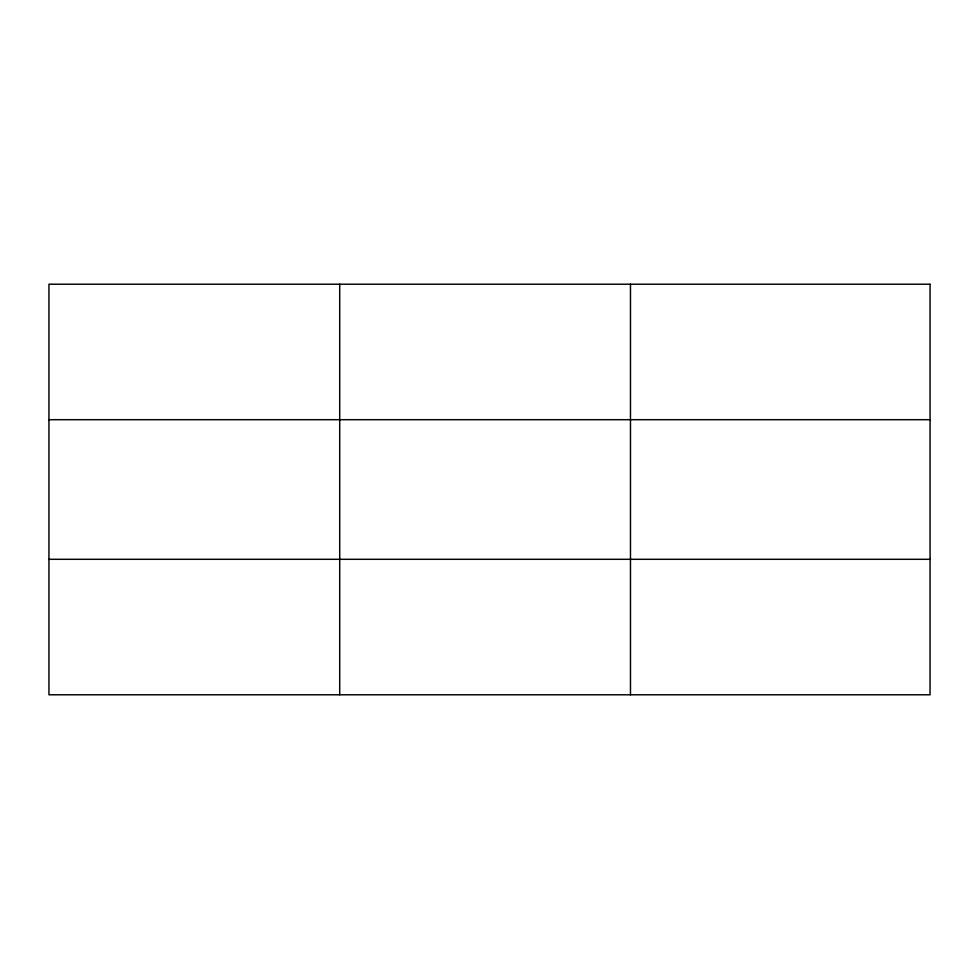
<?xml version="1.0" encoding="UTF-8"?>
<svg xmlns="http://www.w3.org/2000/svg" width="979" height="979" viewBox="0 0 979 979"><rect width="100%" height="100%" fill="white"/><g stroke="black" fill="none" stroke-linecap="round" stroke-linejoin="round"><path stroke-width="1.47" d="M339.713 284.216L339.713 694.784M630.476 284.216L630.476 694.784M48.95 419.697L930.05 419.697M48.95 559.303L930.05 559.303M930.05 284.216L930.05 694.784L48.95 694.784L48.95 284.216L930.05 284.216"/></g></svg>
